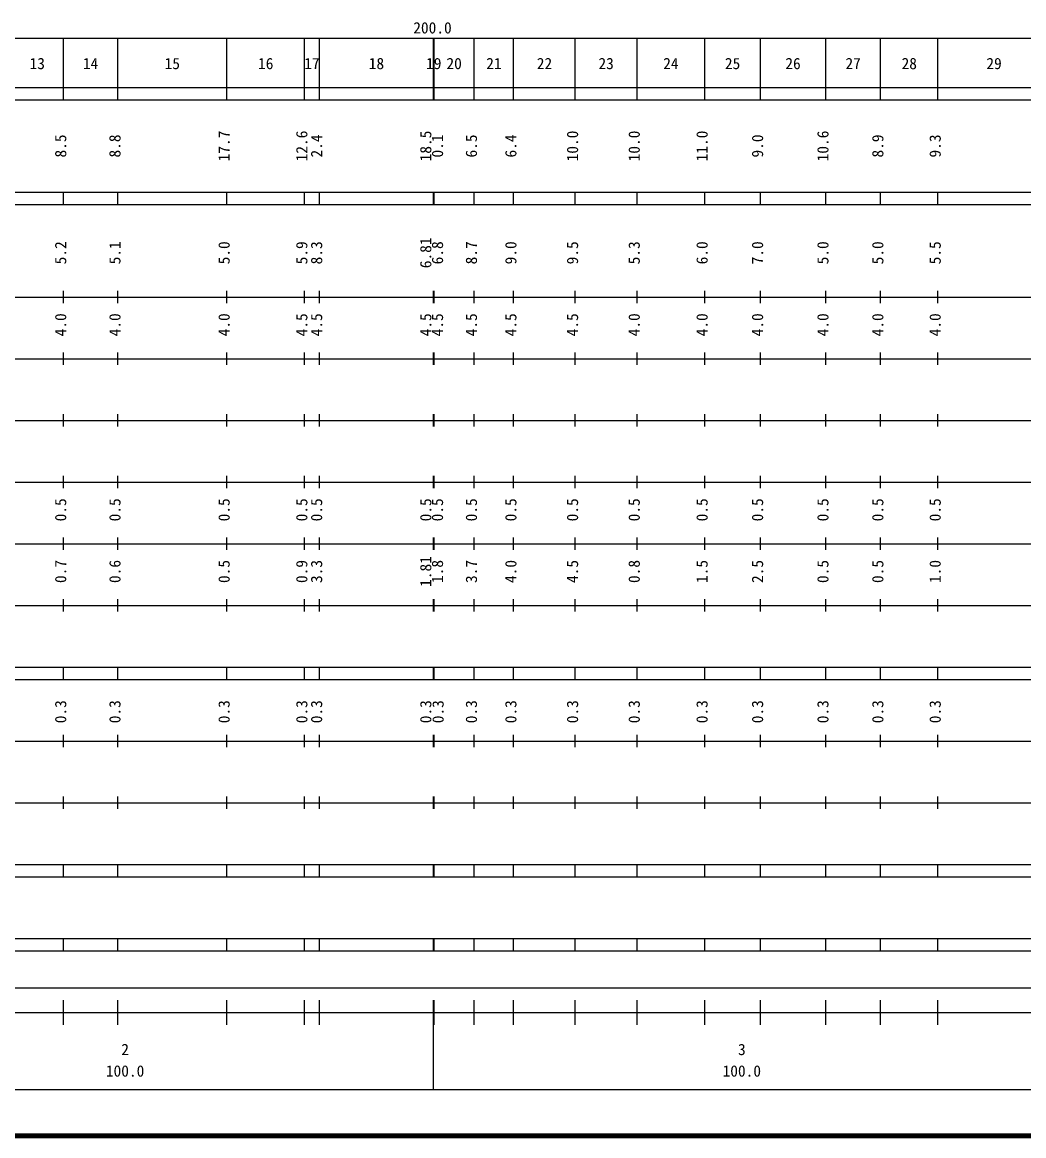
# Model space of a CAD drawing. Units: millimetres on the paper. Extents: x 40 to 680, y 20 to 380.
# Drawn here: x 201.3 to 363.7, y 20 to 200.6 of the extents above; entities that cross this region are included whole.
import ezdxf
from ezdxf.enums import TextEntityAlignment as Align

# ---------------------------------------------------------------- set-up
doc = ezdxf.new("R2010")
doc.units = ezdxf.units.MM
doc.layers.add('M-TTL', color=2, linetype='Continuous', lineweight=140)
doc.layers.add('M-TTL-BAND', color=7, linetype='Continuous', lineweight=25)
doc.styles.add('ＭＳ ゴシック', font='')
doc.styles.get('ＭＳ ゴシック').set_extended_font_data('MS Gothic')

msp = doc.modelspace()

# ---------------------------------------------------------------- linework, layer by layer
at = {"layer": 'M-TTL'}
msp.add_line((40, 20), (680, 20), dxfattribs=at)
at = {"layer": 'M-TTL-BAND'}
for p, q in [((68, 198), (579, 198)), ((208, 188), (208, 198)), ((216.8, 188), (216.8, 198)), ((234.5, 188), (234.5, 198)), ((247.1, 188), (247.1, 198)), ((249.5, 188), (249.5, 198)), ((268, 188), (268, 198)), ((268.1, 188), (268.1, 198)), ((274.6, 188), (274.6, 198)), ((281, 188), (281, 198)), ((291, 188), (291, 198)), ((301, 188), (301, 198)), ((312, 188), (312, 198)), ((321, 188), (321, 198)), ((331.6, 188), (331.6, 198)), ((340.5, 188), (340.5, 198)), ((349.8, 188), (349.8, 198)), ((40, 190), (579, 190)), ((40, 188), (579, 188)), ((40, 173), (579, 173)), ((208, 171), (208, 173)), ((216.8, 171), (216.8, 173)), ((234.5, 171), (234.5, 173)), ((247.1, 171), (247.1, 173)), ((249.5, 171), (249.5, 173)), ((268, 171), (268, 173)), ((268.1, 171), (268.1, 173)), ((274.6, 171), (274.6, 173)), ((281, 171), (281, 173)), ((291, 171), (291, 173)), ((301, 171), (301, 173)), ((312, 171), (312, 173)), ((321, 171), (321, 173)), ((331.6, 171), (331.6, 173)), ((340.5, 171), (340.5, 173)), ((349.8, 171), (349.8, 173)), ((40, 171), (579, 171)), ((40, 156), (579, 156)), ((208, 155), (208, 157)), ((216.8, 155), (216.8, 157)), ((234.5, 155), (234.5, 157)), ((247.1, 155), (247.1, 157)), ((249.5, 155), (249.5, 157)), ((268, 155), (268, 157)), ((268.1, 155), (268.1, 157)), ((274.6, 155), (274.6, 157)), ((281, 155), (281, 157)), ((291, 155), (291, 157)), ((301, 155), (301, 157)), ((312, 155), (312, 157)), ((321, 155), (321, 157)), ((331.6, 155), (331.6, 157)), ((340.5, 155), (340.5, 157)), ((349.8, 155), (349.8, 157)), ((208, 145), (208, 147)), ((216.8, 145), (216.8, 147)), ((234.5, 145), (234.5, 147)), ((247.1, 145), (247.1, 147)), ((249.5, 145), (249.5, 147)), ((268, 145), (268, 147)), ((268.1, 145), (268.1, 147)), ((274.6, 145), (274.6, 147)), ((281, 145), (281, 147)), ((291, 145), (291, 147)), ((301, 145), (301, 147)), ((312, 145), (312, 147)), ((321, 145), (321, 147)), ((331.6, 145), (331.6, 147)), ((340.5, 145), (340.5, 147)), ((349.8, 145), (349.8, 147)), ((46, 146), (579, 146)), ((52, 136), (579, 136)), ((208, 135), (208, 137)), ((216.8, 135), (216.8, 137)), ((234.5, 135), (234.5, 137)), ((247.1, 135), (247.1, 137)), ((249.5, 135), (249.5, 137)), ((268, 135), (268, 137)), ((268.1, 135), (268.1, 137)), ((274.6, 135), (274.6, 137)), ((281, 135), (281, 137)), ((291, 135), (291, 137)), ((301, 135), (301, 137)), ((312, 135), (312, 137)), ((321, 135), (321, 137)), ((331.6, 135), (331.6, 137)), ((340.5, 135), (340.5, 137)), ((349.8, 135), (349.8, 137)), ((208, 125), (208, 127)), ((216.8, 125), (216.8, 127)), ((234.5, 125), (234.5, 127)), ((247.1, 125), (247.1, 127)), ((249.5, 125), (249.5, 127)), ((268, 125), (268, 127)), ((268.1, 125), (268.1, 127)), ((274.6, 125), (274.6, 127)), ((281, 125), (281, 127)), ((291, 125), (291, 127)), ((301, 125), (301, 127)), ((312, 125), (312, 127)), ((321, 125), (321, 127)), ((331.6, 125), (331.6, 127)), ((340.5, 125), (340.5, 127)), ((349.8, 125), (349.8, 127)), ((46, 126), (579, 126)), ((52, 116), (579, 116)), ((208, 115), (208, 117)), ((216.8, 115), (216.8, 117)), ((234.5, 115), (234.5, 117)), ((247.1, 115), (247.1, 117)), ((249.5, 115), (249.5, 117)), ((268, 115), (268, 117)), ((268.1, 115), (268.1, 117)), ((274.6, 115), (274.6, 117)), ((281, 115), (281, 117)), ((291, 115), (291, 117)), ((301, 115), (301, 117)), ((312, 115), (312, 117)), ((321, 115), (321, 117)), ((331.6, 115), (331.6, 117)), ((340.5, 115), (340.5, 117)), ((349.8, 115), (349.8, 117)), ((208, 105), (208, 107)), ((216.8, 105), (216.8, 107)), ((234.5, 105), (234.5, 107)), ((247.1, 105), (247.1, 107)), ((249.5, 105), (249.5, 107)), ((268, 105), (268, 107)), ((268.1, 105), (268.1, 107)), ((274.6, 105), (274.6, 107)), ((281, 105), (281, 107)), ((291, 105), (291, 107)), ((301, 105), (301, 107)), ((312, 105), (312, 107)), ((321, 105), (321, 107)), ((331.6, 105), (331.6, 107)), ((340.5, 105), (340.5, 107)), ((349.8, 105), (349.8, 107)), ((46, 106), (579, 106)), ((40, 96), (579, 96)), ((208, 94), (208, 96)), ((216.8, 94), (216.8, 96)), ((234.5, 94), (234.5, 96)), ((247.1, 94), (247.1, 96)), ((249.5, 94), (249.5, 96)), ((268, 94), (268, 96)), ((268.1, 94), (268.1, 96)), ((274.6, 94), (274.6, 96)), ((281, 94), (281, 96)), ((291, 94), (291, 96)), ((301, 94), (301, 96)), ((312, 94), (312, 96)), ((321, 94), (321, 96)), ((331.6, 94), (331.6, 96)), ((340.5, 94), (340.5, 96)), ((349.8, 94), (349.8, 96)), ((40, 94), (579, 94)), ((208, 83), (208, 85)), ((216.8, 83), (216.8, 85)), ((234.5, 83), (234.5, 85)), ((247.1, 83), (247.1, 85)), ((249.5, 83), (249.5, 85)), ((268, 83), (268, 85)), ((268.1, 83), (268.1, 85)), ((274.6, 83), (274.6, 85)), ((281, 83), (281, 85)), ((291, 83), (291, 85)), ((301, 83), (301, 85)), ((312, 83), (312, 85)), ((321, 83), (321, 85)), ((331.6, 83), (331.6, 85)), ((340.5, 83), (340.5, 85)), ((349.8, 83), (349.8, 85)), ((49, 84), (579, 84)), ((208, 73), (208, 75)), ((216.8, 73), (216.8, 75)), ((234.5, 73), (234.5, 75)), ((247.1, 73), (247.1, 75)), ((249.5, 73), (249.5, 75)), ((268, 73), (268, 75)), ((268.1, 73), (268.1, 75)), ((274.6, 73), (274.6, 75)), ((281, 73), (281, 75)), ((291, 73), (291, 75)), ((301, 73), (301, 75)), ((312, 73), (312, 75)), ((321, 73), (321, 75)), ((331.6, 73), (331.6, 75)), ((340.5, 73), (340.5, 75)), ((349.8, 73), (349.8, 75)), ((40, 74), (579, 74)), ((40, 64), (579, 64)), ((208, 62), (208, 64)), ((216.8, 62), (216.8, 64)), ((234.5, 62), (234.5, 64)), ((247.1, 62), (247.1, 64)), ((249.5, 62), (249.5, 64)), ((268, 62), (268, 64)), ((268.1, 62), (268.1, 64)), ((274.6, 62), (274.6, 64)), ((281, 62), (281, 64)), ((291, 62), (291, 64)), ((301, 62), (301, 64)), ((312, 62), (312, 64)), ((321, 62), (321, 64)), ((331.6, 62), (331.6, 64)), ((340.5, 62), (340.5, 64)), ((349.8, 62), (349.8, 64)), ((40, 62), (579, 62)), ((40, 52), (579, 52)), ((208, 50), (208, 52)), ((216.8, 50), (216.8, 52)), ((234.5, 50), (234.5, 52)), ((247.1, 50), (247.1, 52)), ((249.5, 50), (249.5, 52)), ((268, 50), (268, 52)), ((268.1, 50), (268.1, 52)), ((274.6, 50), (274.6, 52)), ((281, 50), (281, 52)), ((291, 50), (291, 52)), ((301, 50), (301, 52)), ((312, 50), (312, 52)), ((321, 50), (321, 52)), ((331.6, 50), (331.6, 52)), ((340.5, 50), (340.5, 52)), ((349.8, 50), (349.8, 52)), ((40, 50), (579, 50)), ((71, 44), (565, 44)), ((208, 38), (208, 42)), ((216.8, 38), (216.8, 42)), ((234.5, 38), (234.5, 42)), ((247.1, 38), (247.1, 42)), ((249.5, 38), (249.5, 42)), ((268, 27.5), (268, 42)), ((268.1, 38), (268.1, 42)), ((274.6, 38), (274.6, 42)), ((281, 38), (281, 42)), ((291, 38), (291, 42)), ((301, 38), (301, 42)), ((312, 38), (312, 42)), ((321, 38), (321, 42)), ((331.6, 38), (331.6, 42)), ((340.5, 38), (340.5, 42)), ((349.8, 38), (349.8, 42)), ((40, 40), (579, 40)), ((68, 27.5), (579, 27.5))]:
    msp.add_line(p, q, dxfattribs=at)

# ---------------------------------------------------------------- texts
at = {"layer": 'M-TTL-BAND', "style": 'ＭＳ ゴシック'}
for s, p in [('200.0', (264.719, 198.195)), ('13', (202.5, 192.405)), ('14', (211.15, 192.405)), ('15', (224.4, 192.405)), ('16', (239.55, 192.405)), ('17', (247.05, 192.405)), ('18', (257.5, 192.405)), ('19', (266.8, 192.405)), ('20', (270.1, 192.405)), ('21', (276.55, 192.405)), ('22', (284.75, 192.405)), ('23', (294.75, 192.405)), ('24', (305.25, 192.405)), ('25', (315.25, 192.405)), ('26', (325.05, 192.405)), ('27', (334.8, 192.405)), ('28', (343.9, 192.405)), ('29', (357.65, 192.405)), ('2', (217.375, 32.523)), ('3', (317.375, 32.523)), ('100.0', (214.875, 29.033)), ('100.0', (314.875, 29.033))]:
    msp.add_text(s, height=1.833, dxfattribs=at).set_placement(p, align=Align.BOTTOM_LEFT)
for s, p in [('17.7', (235.5, 178)), ('12.6', (248.1, 178)), ('18.5', (268.2, 178)), ('10.0', (292, 178)), ('10.0', (302, 178)), ('11.0', (313, 178)), ('10.6', (332.6, 178)), ('8.5', (209, 178.625)), ('8.8', (217.8, 178.625)), ('2.4', (250.5, 178.625)), ('0.1', (270.1, 178.625)), ('6.5', (275.6, 178.625)), ('6.4', (282, 178.625)), ('9.0', (322, 178.625)), ('8.9', (341.5, 178.625)), ('9.3', (350.8, 178.625)), ('5.2', (209, 161.299)), ('5.1', (217.8, 161.299)), ('5.0', (235.5, 161.299)), ('5.9', (248.1, 161.299)), ('8.3', (250.5, 161.299)), ('6.81', (268.2, 160.674)), ('6.8', (270.1, 161.299)), ('8.7', (275.6, 161.299)), ('9.0', (282, 161.299)), ('9.5', (292, 161.299)), ('5.3', (302, 161.299)), ('6.0', (313, 161.299)), ('7.0', (322, 161.299)), ('5.0', (332.6, 161.299)), ('5.0', (341.5, 161.299)), ('5.5', (350.8, 161.299)), ('4.0', (209, 149.625)), ('4.0', (217.8, 149.625)), ('4.0', (235.5, 149.625)), ('4.5', (248.1, 149.625)), ('4.5', (250.5, 149.625)), ('4.5', (268.2, 149.625)), ('4.5', (270.1, 149.625)), ('4.5', (275.6, 149.625)), ('4.5', (282, 149.625)), ('4.5', (292, 149.625)), ('4.0', (302, 149.625)), ('4.0', (313, 149.625)), ('4.0', (322, 149.625)), ('4.0', (332.6, 149.625)), ('4.0', (341.5, 149.625)), ('4.0', (350.8, 149.625)), ('0.5', (209, 119.625)), ('0.5', (217.8, 119.625)), ('0.5', (235.5, 119.625)), ('0.5', (248.1, 119.625)), ('0.5', (250.5, 119.625)), ('0.5', (268.2, 119.625)), ('0.5', (270.1, 119.625)), ('0.5', (275.6, 119.625)), ('0.5', (282, 119.625)), ('0.5', (292, 119.625)), ('0.5', (302, 119.625)), ('0.5', (313, 119.625)), ('0.5', (322, 119.625)), ('0.5', (332.6, 119.625)), ('0.5', (341.5, 119.625)), ('0.5', (350.8, 119.625)), ('1.81', (268.2, 109)), ('0.7', (209, 109.625)), ('0.6', (217.8, 109.625)), ('0.5', (235.5, 109.625)), ('0.9', (248.1, 109.625)), ('3.3', (250.5, 109.625)), ('1.8', (270.1, 109.625)), ('3.7', (275.6, 109.625)), ('4.0', (282, 109.625)), ('4.5', (292, 109.625)), ('0.8', (302, 109.625)), ('1.5', (313, 109.625)), ('2.5', (322, 109.625)), ('0.5', (332.6, 109.625)), ('0.5', (341.5, 109.625)), ('1.0', (350.8, 109.625)), ('0.3', (209, 86.889)), ('0.3', (217.8, 86.889)), ('0.3', (235.5, 86.889)), ('0.3', (248.1, 86.889)), ('0.3', (250.5, 86.889)), ('0.3', (268.2, 86.889)), ('0.3', (270.2, 86.889)), ('0.3', (275.6, 86.889)), ('0.3', (282, 86.889)), ('0.3', (292, 86.889)), ('0.3', (302, 86.889)), ('0.3', (313, 86.889)), ('0.3', (322, 86.889)), ('0.3', (332.6, 86.889)), ('0.3', (341.5, 86.889)), ('0.3', (350.8, 86.889))]:
    msp.add_text(s, height=1.833, rotation=90, dxfattribs=at).set_placement(p, align=Align.BOTTOM_LEFT)

doc.saveas('drawing.dxf')
